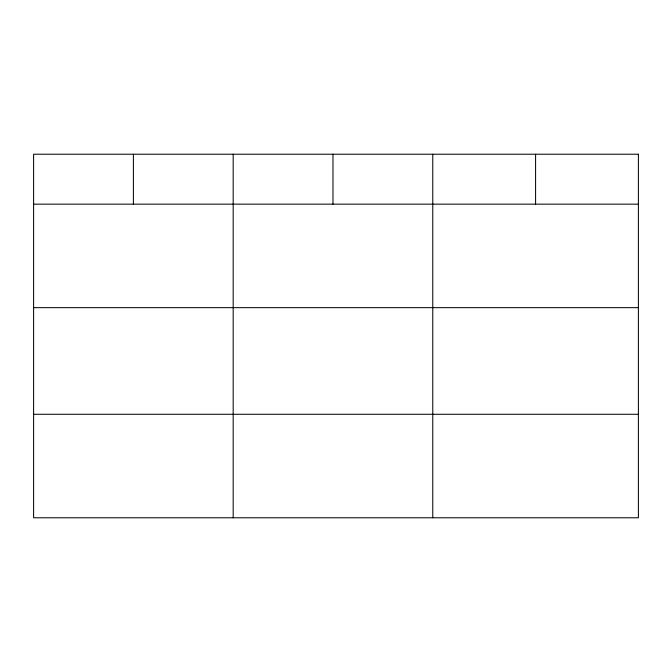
<?xml version="1.0" encoding="UTF-8"?>
<svg xmlns="http://www.w3.org/2000/svg" width="672" height="672" viewBox="0 0 672 672"><rect width="100%" height="100%" fill="white"/><g stroke="black" fill="none" stroke-linecap="round" stroke-linejoin="round"><path stroke-width="1.01" d="M33.6 204.154L638.4 204.154M33.6 307.65L638.4 307.65M33.6 414.28L638.4 414.28M535.584 154.224L535.584 204.154M432.768 154.224L432.768 517.776M332.976 154.224L332.976 204.154M233.184 154.224L233.184 517.776M133.392 154.224L133.392 204.154M638.4 154.224L33.6 154.224L33.6 517.776L638.4 517.776L638.4 154.224"/></g></svg>
